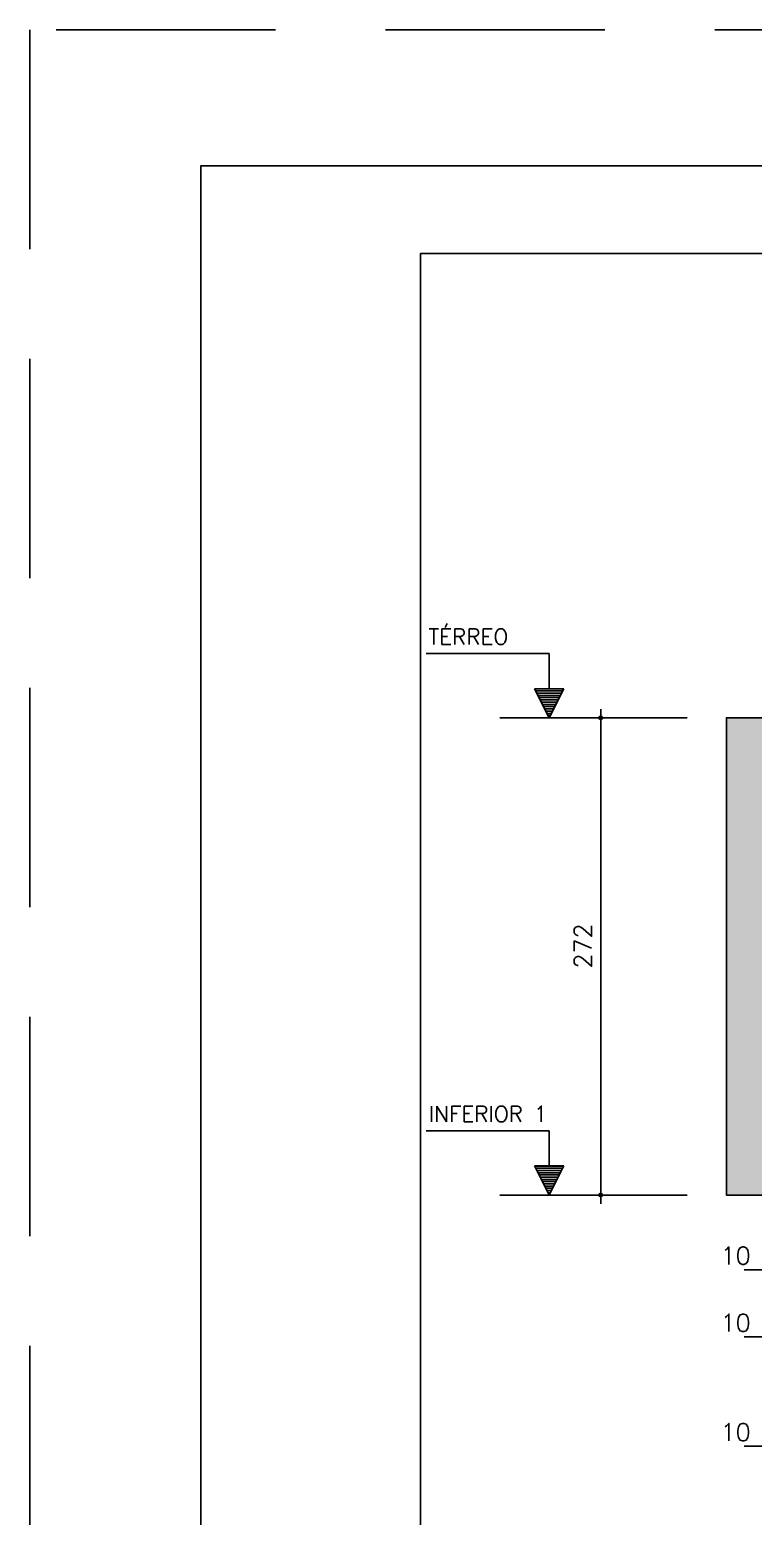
# Model space of a CAD drawing. Extents: x -3 to 120, y -1 to 61.
# Drawn here: x -2.6 to 5.64, y 44.3 to 61.24 of the extents above; entities that cross this region are included whole.
import ezdxf

# ---------------------------------------------------------------- set-up
doc = ezdxf.new("R2010")
doc.units = 0
doc.header["$MEASUREMENT"] = 0
doc.linetypes.add('HIDDEN', pattern=[0.375, 0.25, -0.125])
doc.layers.get('0').update_dxf_attribs({"linetype": 'CONTINUOUS'})
doc.layers.get('Defpoints').update_dxf_attribs({"linetype": 'CONTINUOUS'})
for name, color, linetype in [('ARQ_FOLHA', 7, 'CONTINUOUS'), ('PENA_01', 1, 'CONTINUOUS'), ('PENA_02', 2, 'CONTINUOUS'), ('PENA_03', 3, 'CONTINUOUS'), ('PENA_11', 252, 'CONTINUOUS')]:
    doc.layers.add(name, color=color, linetype=linetype)
doc.styles.get("Standard").update_dxf_attribs({"font": 'ROMANS.SHX'})

# ---------------------------------------------------------------- blocks, each defined once
blk = doc.blocks.new('FOLHA A1+1 - 1102 X 594')
at = {"layer": 'ARQ_FOLHA', "color": 1}
for points in [[(-1189, 0), (0, 0), (0, 594), (-1189, 594)], [(-1164, 10), (-10, 10), (-10, 584), (-1164, 584)]]:
    blk.add_lwpolyline(points, close=True, dxfattribs=at)
at = {"layer": 'Defpoints', "color": 8, "linetype": 'HIDDEN', "ltscale": 100}
blk.add_lwpolyline([(-1208.5, 609.5), (-1208.5, -15.5), (19.5, -15.5), (19.5, 609.5)], close=True, dxfattribs=at)

msp = doc.modelspace()

# ---------------------------------------------------------------- linework, layer by layer
at = {"layer": 'PENA_01', "linetype": 'Continuous'}
for p, q in [((2.751, 53.398), (4.882, 53.398)), ((2.751, 47.958), (4.882, 47.958)), ((5.53, 47.107), (6.13, 47.107)), ((5.53, 46.342), (6.13, 46.342)), ((5.53, 45.096), (6.13, 45.096))]:
    msp.add_line(p, q, dxfattribs=at)
at = {"layer": 'PENA_02', "linetype": 'Continuous'}
msp.add_line((5.33, 47.958), (53.63, 47.958), dxfattribs=at)
msp.add_lwpolyline([(37.95, 52.378), (44.73, 52.378), (44.73, 53.158), (47.15, 53.158), (47.15, 52.378), (52.13, 52.378), (52.13, 53.158), (53.63, 53.158), (53.63, 53.398), (5.33, 53.398), (5.33, 47.958), (5.93, 47.958), (5.93, 53.158), (37.95, 53.158), (37.95, 52.378)], dxfattribs=at)
for centre, radius in [((3.898, 53.398), 0.02), ((3.898, 53.398), 0.01), ((3.898, 47.958), 0.02), ((3.898, 47.958), 0.01)]:
    msp.add_circle(centre, radius, dxfattribs=at)
at = {"layer": 'PENA_03', "linetype": 'Continuous'}
for p, q in [((3.31, 54.13), (1.91, 54.13)), ((3.31, 53.73), (3.31, 54.13)), ((3.312, 53.73), (3.312, 54.131)), ((3.311, 53.398), (3.145, 53.73)), ((3.145, 53.73), (3.31, 53.73)), ((3.311, 53.401), (3.147, 53.729)), ((3.475, 53.729), (3.147, 53.729)), ((3.477, 53.73), (3.311, 53.398)), ((3.475, 53.729), (3.311, 53.401)), ((3.312, 53.73), (3.477, 53.73)), ((3.464, 53.704), (3.158, 53.704)), ((3.452, 53.679), (3.171, 53.679)), ((3.439, 53.653), (3.183, 53.653)), ((3.426, 53.628), (3.196, 53.628)), ((3.413, 53.602), (3.209, 53.602)), ((3.4, 53.577), (3.222, 53.577)), ((3.388, 53.551), (3.235, 53.551)), ((3.375, 53.526), (3.247, 53.526)), ((3.362, 53.5), (3.26, 53.5)), ((3.349, 53.475), (3.273, 53.475)), ((3.337, 53.449), (3.286, 53.449)), ((3.324, 53.424), (3.298, 53.424)), ((3.898, 47.858), (3.898, 53.498)), ((3.31, 48.69), (1.91, 48.69)), ((3.31, 48.29), (3.31, 48.69)), ((3.312, 48.29), (3.312, 48.691)), ((3.311, 47.958), (3.145, 48.29)), ((3.145, 48.29), (3.31, 48.29)), ((3.311, 47.961), (3.147, 48.289)), ((3.475, 48.289), (3.147, 48.289)), ((3.464, 48.264), (3.158, 48.264)), ((3.452, 48.239), (3.171, 48.239)), ((3.439, 48.213), (3.183, 48.213)), ((3.426, 48.188), (3.196, 48.188)), ((3.413, 48.162), (3.209, 48.162)), ((3.4, 48.137), (3.222, 48.137)), ((3.477, 48.29), (3.311, 47.958)), ((3.475, 48.289), (3.311, 47.961)), ((3.312, 48.29), (3.477, 48.29)), ((3.388, 48.111), (3.235, 48.111)), ((3.375, 48.086), (3.247, 48.086)), ((3.362, 48.06), (3.26, 48.06)), ((3.349, 48.035), (3.273, 48.035)), ((3.337, 48.009), (3.286, 48.009)), ((3.324, 47.984), (3.298, 47.984))]:
    msp.add_line(p, q, dxfattribs=at)
at = {"layer": 'PENA_11', "linetype": 'Continuous'}
for points in [[(53.63, 53.398), (5.33, 53.398), (5.93, 53.158)], [(5.33, 53.398), (5.33, 47.958), (5.93, 47.958)], [(5.33, 53.398), (5.93, 47.958), (5.93, 53.158)]]:
    msp.add_solid(points, dxfattribs=at)

# ---------------------------------------------------------------- block references
at = {"xscale": 0.09999999999999938, "yscale": 0.09999999999999938, "zscale": 0.09999999999999938}
msp.add_blockref('FOLHA A1+1 - 1102 X 594', (118.246, 0.291), dxfattribs=at)

# ---------------------------------------------------------------- texts
at = {"layer": 'PENA_03', "linetype": 'Continuous'}
for s, height, p in [('TÉRREO', 0.18, (1.936, 54.232)), ('INFERIOR 1', 0.18, (1.941, 48.792)), ('10', 0.2, (5.263, 47.167)), ('10', 0.2, (5.263, 46.402)), ('10', 0.2, (5.263, 45.156))]:
    msp.add_text(s, height=height, dxfattribs=at).set_placement(p)
msp.add_text('272', height=0.2, rotation=90, dxfattribs=at).set_placement((3.795, 50.54))

doc.saveas('drawing.dxf')
